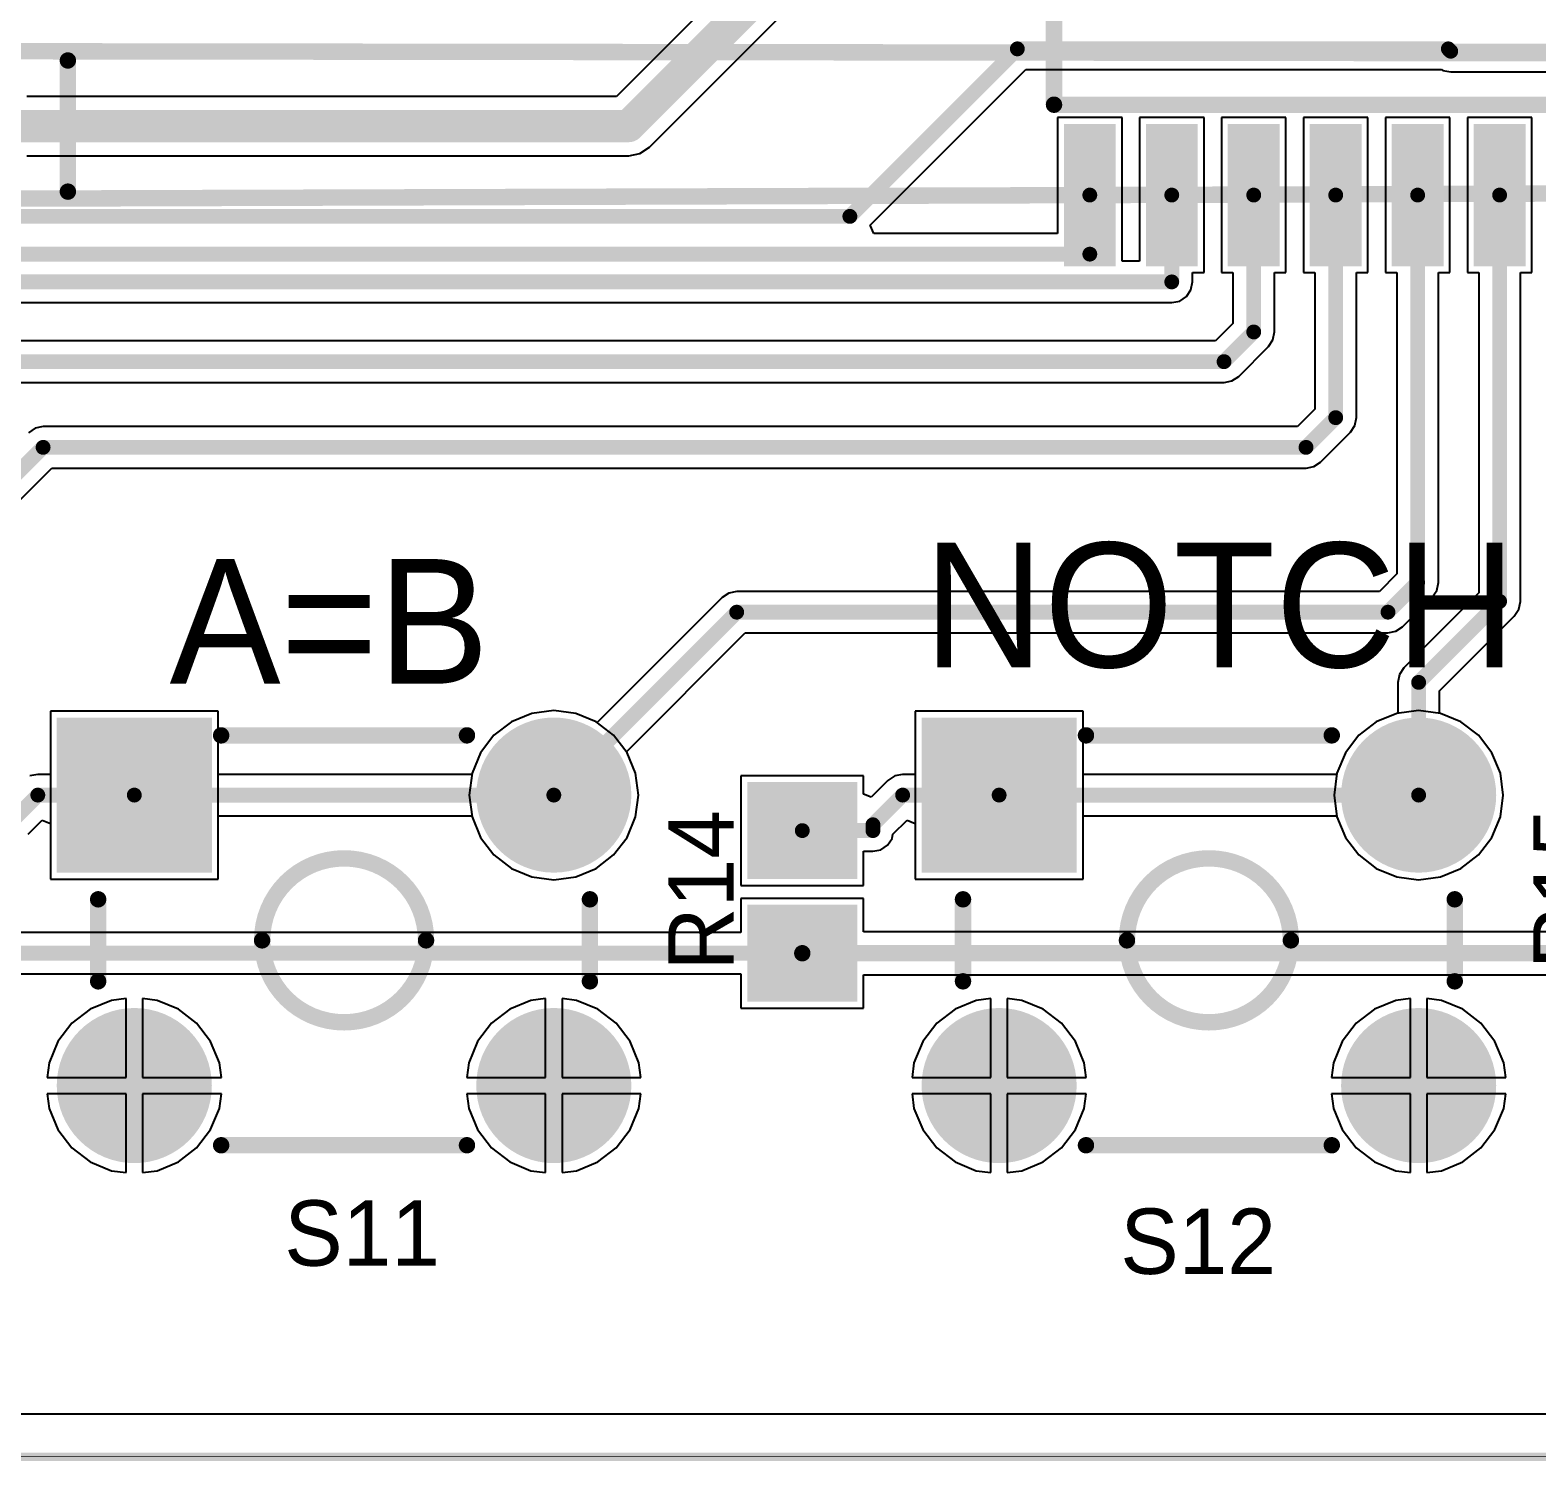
# Model space of a CAD drawing. Header units: millimetres. Extents: x -0.4 to 7.76, y -3.34 to 0.42.
# Drawn here: x 3.158 to 4.077, y -3.037 to -2.164 of the extents above; entities that cross this region are included whole.
import ezdxf

# ---------------------------------------------------------------- set-up
doc = ezdxf.new("R2010")
doc.units = ezdxf.units.MM
doc.header["$MEASUREMENT"] = 0
for name, color, linetype in [('BottomLayer', 5, 'Continuous'), ('BottomOverlay', 54, 'Continuous'), ('BottomPaste', 16, 'Continuous'), ('BottomSolder', 6, 'Continuous'), ('KeepOutLayer', 6, 'Continuous'), ('MultiLayer', 9, 'Continuous'), ('PadHoleLayer', 156, 'Continuous'), ('TopLayer', 1, 'Continuous'), ('TopOverlay', 2, 'Continuous'), ('TopPaste', 8, 'Continuous'), ('TopSolder', 216, 'Continuous')]:
    doc.layers.add(name, color=color, linetype=linetype)

# ---------------------------------------------------------------- blocks, each defined once
blk = doc.blocks.new('LCD_MODULE_3_2_480_320_11')
at = {"layer": 'TopOverlay', "const_width": 0.01}
for points in [[(0.2, -2.04331), (3.26772, -2.04724)], [(1.06299, -2.13), (1.06299, -2.05)], [(-0.03937, -2.1378), (3.54331, -2.12598)]]:
    blk.add_lwpolyline(points, dxfattribs=at)
at = {"layer": 'TopOverlay', "const_width": 0.005}
for points in [[(1.06049, -2.05, 1), (1.06549, -2.05, 1)], [(1.06049, -2.13, 1), (1.06549, -2.13, 1)]]:
    blk.add_lwpolyline(points, format="xyb", close=True, dxfattribs=at)
blk = doc.blocks.new('MCP3008_I_SL_B_19')
at = {"layer": 'BottomLayer'}
for points in [[(-0.14567, 0.16319), (-0.06693, 0.16319), (-0.14567, 0.18681), (-0.06693, 0.18681)], [(0.06693, 0.16319), (0.14567, 0.16319), (0.06693, 0.18681), (0.14567, 0.18681)], [(-0.14567, 0.11319), (-0.06693, 0.11319), (-0.14567, 0.13681), (-0.06693, 0.13681)], [(0.06693, 0.11319), (0.14567, 0.11319), (0.06693, 0.13681), (0.14567, 0.13681)], [(-0.14567, 0.06319), (-0.06693, 0.06319), (-0.14567, 0.08681), (-0.06693, 0.08681)], [(0.06693, 0.06319), (0.14567, 0.06319), (0.06693, 0.08681), (0.14567, 0.08681)], [(-0.14567, 0.01319), (-0.06693, 0.01319), (-0.14567, 0.03681), (-0.06693, 0.03681)], [(0.06693, 0.01319), (0.14567, 0.01319), (0.06693, 0.03681), (0.14567, 0.03681)], [(-0.14567, -0.03681), (-0.06693, -0.03681), (-0.14567, -0.01319), (-0.06693, -0.01319)], [(0.06693, -0.03681), (0.14567, -0.03681), (0.06693, -0.01319), (0.14567, -0.01319)], [(-0.14567, -0.08681), (-0.06693, -0.08681), (-0.14567, -0.06319), (-0.06693, -0.06319)], [(0.06693, -0.08681), (0.14567, -0.08681), (0.06693, -0.06319), (0.14567, -0.06319)], [(-0.14567, -0.13681), (-0.06693, -0.13681), (-0.14567, -0.11319), (-0.06693, -0.11319)], [(0.06693, -0.13681), (0.14567, -0.13681), (0.06693, -0.11319), (0.14567, -0.11319)], [(-0.14567, -0.18681), (-0.06693, -0.18681), (-0.14567, -0.16319), (-0.06693, -0.16319)], [(0.06693, -0.18681), (0.14567, -0.18681), (0.06693, -0.16319), (0.14567, -0.16319)]]:
    blk.add_solid(points, dxfattribs=at)
at = {"layer": 'BottomOverlay', "const_width": 0.01}
for points in [[(-0.05119, 0.19683), (0.05119, 0.19683)], [(-0.05119, 0.19683), (-0.05119, -0.19684)], [(0.05119, 0.19683), (0.05119, -0.19684)], [(-0.05119, -0.19684), (-0.01969, -0.19684)], [(0.01969, -0.19684), (0.05119, -0.19684)]]:
    blk.add_lwpolyline(points, dxfattribs=at)
at = {"layer": 'BottomOverlay', "const_width": 0.005}
for points in [[(-0.05369, 0.19683, 1), (-0.04869, 0.19683, 1)], [(-0.05369, 0.19683, 1), (-0.04869, 0.19683, 1)], [(0.04869, 0.19683, 1), (0.05369, 0.19683, 1)], [(0.04869, 0.19683, 1), (0.05369, 0.19683, 1)], [(-0.05369, -0.19684, 1), (-0.04869, -0.19684, 1)], [(-0.05369, -0.19684, 1), (-0.04869, -0.19684, 1)], [(-0.02219, -0.19684, 1), (-0.01719, -0.19684, 1)], [(-0.02219, -0.19685, 1), (-0.01719, -0.19685, 1)], [(0.01719, -0.19684, 1), (0.02219, -0.19684, 1)], [(0.01719, -0.19685, 1), (0.02219, -0.19685, 1)], [(0.04869, -0.19684, 1), (0.05369, -0.19684, 1)], [(0.04869, -0.19684, 1), (0.05369, -0.19684, 1)]]:
    blk.add_lwpolyline(points, format="xyb", close=True, dxfattribs=at)
at = {"layer": 'BottomOverlay', "const_width": 0.01}
blk.add_lwpolyline([(-0.01969, -0.19685, -1), (0.01969, -0.19685)], format="xyb", dxfattribs=at)
at = {"layer": 'BottomPaste'}
for points in [[(-0.14567, 0.16319), (-0.06693, 0.16319), (-0.14567, 0.18681), (-0.06693, 0.18681)], [(0.06693, 0.16319), (0.14567, 0.16319), (0.06693, 0.18681), (0.14567, 0.18681)], [(-0.14567, 0.11319), (-0.06693, 0.11319), (-0.14567, 0.13681), (-0.06693, 0.13681)], [(0.06693, 0.11319), (0.14567, 0.11319), (0.06693, 0.13681), (0.14567, 0.13681)], [(-0.14567, 0.06319), (-0.06693, 0.06319), (-0.14567, 0.08681), (-0.06693, 0.08681)], [(0.06693, 0.06319), (0.14567, 0.06319), (0.06693, 0.08681), (0.14567, 0.08681)], [(-0.14567, 0.01319), (-0.06693, 0.01319), (-0.14567, 0.03681), (-0.06693, 0.03681)], [(0.06693, 0.01319), (0.14567, 0.01319), (0.06693, 0.03681), (0.14567, 0.03681)], [(-0.14567, -0.03681), (-0.06693, -0.03681), (-0.14567, -0.01319), (-0.06693, -0.01319)], [(0.06693, -0.03681), (0.14567, -0.03681), (0.06693, -0.01319), (0.14567, -0.01319)], [(-0.14567, -0.08681), (-0.06693, -0.08681), (-0.14567, -0.06319), (-0.06693, -0.06319)], [(0.06693, -0.08681), (0.14567, -0.08681), (0.06693, -0.06319), (0.14567, -0.06319)], [(-0.14567, -0.13681), (-0.06693, -0.13681), (-0.14567, -0.11319), (-0.06693, -0.11319)], [(0.06693, -0.13681), (0.14567, -0.13681), (0.06693, -0.11319), (0.14567, -0.11319)], [(-0.14567, -0.18681), (-0.06693, -0.18681), (-0.14567, -0.16319), (-0.06693, -0.16319)], [(0.06693, -0.18681), (0.14567, -0.18681), (0.06693, -0.16319), (0.14567, -0.16319)]]:
    blk.add_solid(points, dxfattribs=at)
at = {"layer": 'BottomSolder'}
for points in [[(-0.14967, 0.15919), (-0.06293, 0.15919), (-0.14967, 0.19081), (-0.06293, 0.19081)], [(0.06293, 0.15919), (0.14967, 0.15919), (0.06293, 0.19081), (0.14967, 0.19081)], [(-0.14967, 0.10919), (-0.06293, 0.10919), (-0.14967, 0.14081), (-0.06293, 0.14081)], [(0.06293, 0.10919), (0.14967, 0.10919), (0.06293, 0.14081), (0.14967, 0.14081)], [(-0.14967, 0.05919), (-0.06293, 0.05919), (-0.14967, 0.09081), (-0.06293, 0.09081)], [(0.06293, 0.05919), (0.14967, 0.05919), (0.06293, 0.09081), (0.14967, 0.09081)], [(-0.14967, 0.00919), (-0.06293, 0.00919), (-0.14967, 0.04081), (-0.06293, 0.04081)], [(0.06293, 0.00919), (0.14967, 0.00919), (0.06293, 0.04081), (0.14967, 0.04081)], [(-0.14967, -0.04081), (-0.06293, -0.04081), (-0.14967, -0.00919), (-0.06293, -0.00919)], [(0.06293, -0.04081), (0.14967, -0.04081), (0.06293, -0.00919), (0.14967, -0.00919)], [(-0.14967, -0.09081), (-0.06293, -0.09081), (-0.14967, -0.05919), (-0.06293, -0.05919)], [(0.06293, -0.09081), (0.14967, -0.09081), (0.06293, -0.05919), (0.14967, -0.05919)], [(-0.14967, -0.14081), (-0.06293, -0.14081), (-0.14967, -0.10919), (-0.06293, -0.10919)], [(0.06293, -0.14081), (0.14967, -0.14081), (0.06293, -0.10919), (0.14967, -0.10919)], [(-0.14967, -0.19081), (-0.06293, -0.19081), (-0.14967, -0.15919), (-0.06293, -0.15919)], [(0.06293, -0.19081), (0.14967, -0.19081), (0.06293, -0.15919), (0.14967, -0.15919)]]:
    blk.add_solid(points, dxfattribs=at)
blk = doc.blocks.new('PTS645SK50LFS_40')
at = {"layer": 'BottomLayer', "const_width": 0.04331}
for points in [[(0.1063, 0.08858, 1), (0.14961, 0.08858, 1)], [(-0.14961, -0.08858, 1), (-0.1063, -0.08858, 1)], [(0.1063, -0.08858, 1), (0.14961, -0.08858, 1)]]:
    blk.add_lwpolyline(points, format="xyb", close=True, dxfattribs=at)
at = {"layer": 'BottomLayer'}
blk.add_solid([(-0.17126, 0.04528), (-0.08465, 0.04528), (-0.17126, 0.13189), (-0.08465, 0.13189)], dxfattribs=at)
at = {"layer": 'BottomSolder', "const_width": 0.04731}
for points in [[(0.1043, 0.08858, 1), (0.15161, 0.08858, 1)], [(-0.15161, -0.08858, 1), (-0.1043, -0.08858, 1)], [(0.1043, -0.08858, 1), (0.15161, -0.08858, 1)]]:
    blk.add_lwpolyline(points, format="xyb", close=True, dxfattribs=at)
at = {"layer": 'BottomSolder'}
blk.add_solid([(-0.17526, 0.04128), (-0.08065, 0.04128), (-0.17526, 0.13589), (-0.08065, 0.13589)], dxfattribs=at)
at = {"layer": 'MultiLayer', "const_width": 0.04331}
for points in [[(0.1063, 0.08858, 1), (0.14961, 0.08858, 1)], [(-0.14961, -0.08858, 1), (-0.1063, -0.08858, 1)], [(0.1063, -0.08858, 1), (0.14961, -0.08858, 1)]]:
    blk.add_lwpolyline(points, format="xyb", close=True, dxfattribs=at)
at = {"layer": 'MultiLayer'}
blk.add_solid([(-0.17126, 0.04528), (-0.08465, 0.04528), (-0.17126, 0.13189), (-0.08465, 0.13189)], dxfattribs=at)
at = {"layer": 'PadHoleLayer', "const_width": 0.01969}
for points in [[(-0.1378, 0.08858, 1), (-0.11811, 0.08858, 1)], [(0.11811, 0.08858, 1), (0.1378, 0.08858, 1)], [(-0.1378, -0.08858, 1), (-0.11811, -0.08858, 1)], [(0.11811, -0.08858, 1), (0.1378, -0.08858, 1)]]:
    blk.add_lwpolyline(points, format="xyb", close=True, dxfattribs=at)
at = {"layer": 'TopLayer', "const_width": 0.04331}
for points in [[(0.1063, 0.08858, 1), (0.14961, 0.08858, 1)], [(-0.14961, -0.08858, 1), (-0.1063, -0.08858, 1)], [(0.1063, -0.08858, 1), (0.14961, -0.08858, 1)]]:
    blk.add_lwpolyline(points, format="xyb", close=True, dxfattribs=at)
at = {"layer": 'TopLayer'}
blk.add_solid([(-0.17126, 0.04528), (-0.08465, 0.04528), (-0.17126, 0.13189), (-0.08465, 0.13189)], dxfattribs=at)
at = {"layer": 'TopOverlay', "const_width": 0.01}
for points in [[(-0.07498, 0.125), (0.07498, 0.125)], [(-0.14999, -0.02501), (-0.14999, 0.02501)], [(0.14999, -0.02501), (0.14999, 0.02501)], [(-0.07498, -0.12498), (0.07498, -0.12498)]]:
    blk.add_lwpolyline(points, dxfattribs=at)
at = {"layer": 'TopOverlay'}
for points, const_width in [([(-0.07748, 0.125, 1), (-0.07248, 0.125, 1)], 0.005), ([(0.07248, 0.125, 1), (0.07748, 0.125, 1)], 0.005), ([(0.05002, -0.00001, 1), (-0.04998, -0.00001, 1)], 0.01), ([(-0.15249, 0.02501, 1), (-0.14749, 0.02501, 1)], 0.005), ([(0.14749, 0.02501, 1), (0.15249, 0.02501, 1)], 0.005), ([(-0.05248, -0.00001, 1), (-0.04748, -0.00001, 1)], 0.005), ([(0.04752, -0.00001, 1), (0.05252, -0.00001, 1)], 0.005), ([(-0.15249, -0.02501, 1), (-0.14749, -0.02501, 1)], 0.005), ([(0.14749, -0.02501, 1), (0.15249, -0.02501, 1)], 0.005), ([(-0.07748, -0.12498, 1), (-0.07248, -0.12498, 1)], 0.005), ([(0.07248, -0.12498, 1), (0.07748, -0.12498, 1)], 0.005)]:
    blk.add_lwpolyline(points, format="xyb", close=True, dxfattribs=dict(at, const_width=const_width))
at = {"layer": 'TopSolder', "const_width": 0.04731}
for points in [[(0.1043, 0.08858, 1), (0.15161, 0.08858, 1)], [(-0.15161, -0.08858, 1), (-0.1043, -0.08858, 1)], [(0.1043, -0.08858, 1), (0.15161, -0.08858, 1)]]:
    blk.add_lwpolyline(points, format="xyb", close=True, dxfattribs=at)
at = {"layer": 'TopSolder'}
blk.add_solid([(-0.17526, 0.04128), (-0.08065, 0.04128), (-0.17526, 0.13589), (-0.08065, 0.13589)], dxfattribs=at)
blk = doc.blocks.new('PTS645SK50LFS_41')
at = {"layer": 'BottomLayer', "const_width": 0.04331}
for points in [[(0.1063, 0.08858, 1), (0.14961, 0.08858, 1)], [(-0.14961, -0.08858, 1), (-0.1063, -0.08858, 1)], [(0.1063, -0.08858, 1), (0.14961, -0.08858, 1)]]:
    blk.add_lwpolyline(points, format="xyb", close=True, dxfattribs=at)
at = {"layer": 'BottomLayer'}
blk.add_solid([(-0.17126, 0.04528), (-0.08465, 0.04528), (-0.17126, 0.13189), (-0.08465, 0.13189)], dxfattribs=at)
at = {"layer": 'BottomSolder', "const_width": 0.04731}
for points in [[(0.1043, 0.08858, 1), (0.15161, 0.08858, 1)], [(-0.15161, -0.08858, 1), (-0.1043, -0.08858, 1)], [(0.1043, -0.08858, 1), (0.15161, -0.08858, 1)]]:
    blk.add_lwpolyline(points, format="xyb", close=True, dxfattribs=at)
at = {"layer": 'BottomSolder'}
blk.add_solid([(-0.17526, 0.04128), (-0.08065, 0.04128), (-0.17526, 0.13589), (-0.08065, 0.13589)], dxfattribs=at)
at = {"layer": 'MultiLayer', "const_width": 0.04331}
for points in [[(0.1063, 0.08858, 1), (0.14961, 0.08858, 1)], [(-0.14961, -0.08858, 1), (-0.1063, -0.08858, 1)], [(0.1063, -0.08858, 1), (0.14961, -0.08858, 1)]]:
    blk.add_lwpolyline(points, format="xyb", close=True, dxfattribs=at)
at = {"layer": 'MultiLayer'}
blk.add_solid([(-0.17126, 0.04528), (-0.08465, 0.04528), (-0.17126, 0.13189), (-0.08465, 0.13189)], dxfattribs=at)
at = {"layer": 'PadHoleLayer', "const_width": 0.01969}
for points in [[(-0.1378, 0.08858, 1), (-0.11811, 0.08858, 1)], [(0.11811, 0.08858, 1), (0.13779, 0.08858, 1)], [(-0.1378, -0.08858, 1), (-0.11811, -0.08858, 1)], [(0.11811, -0.08858, 1), (0.1378, -0.08858, 1)]]:
    blk.add_lwpolyline(points, format="xyb", close=True, dxfattribs=at)
at = {"layer": 'TopLayer', "const_width": 0.04331}
for points in [[(0.1063, 0.08858, 1), (0.14961, 0.08858, 1)], [(-0.14961, -0.08858, 1), (-0.1063, -0.08858, 1)], [(0.1063, -0.08858, 1), (0.14961, -0.08858, 1)]]:
    blk.add_lwpolyline(points, format="xyb", close=True, dxfattribs=at)
at = {"layer": 'TopLayer'}
blk.add_solid([(-0.17126, 0.04528), (-0.08465, 0.04528), (-0.17126, 0.13189), (-0.08465, 0.13189)], dxfattribs=at)
at = {"layer": 'TopOverlay', "const_width": 0.01}
for points in [[(-0.07498, 0.125), (0.07498, 0.125)], [(-0.14999, -0.02501), (-0.14999, 0.02501)], [(0.14999, -0.02501), (0.14999, 0.02501)], [(-0.07498, -0.12498), (0.07498, -0.12498)]]:
    blk.add_lwpolyline(points, dxfattribs=at)
at = {"layer": 'TopOverlay'}
for points, const_width in [([(-0.07748, 0.125, 1), (-0.07248, 0.125, 1)], 0.005), ([(0.07248, 0.125, 1), (0.07748, 0.125, 1)], 0.005), ([(0.05002, -0.00001, 1), (-0.04998, -0.00001, 1)], 0.01), ([(-0.15249, 0.02501, 1), (-0.14749, 0.02501, 1)], 0.005), ([(0.14749, 0.02501, 1), (0.15249, 0.02501, 1)], 0.005), ([(-0.05248, -0.00001, 1), (-0.04748, -0.00001, 1)], 0.005), ([(0.04752, -0.00001, 1), (0.05252, -0.00001, 1)], 0.005), ([(-0.15249, -0.02501, 1), (-0.14749, -0.02501, 1)], 0.005), ([(0.14749, -0.02501, 1), (0.15249, -0.02501, 1)], 0.005), ([(-0.07748, -0.12498, 1), (-0.07248, -0.12498, 1)], 0.005), ([(0.07248, -0.12498, 1), (0.07748, -0.12498, 1)], 0.005)]:
    blk.add_lwpolyline(points, format="xyb", close=True, dxfattribs=dict(at, const_width=const_width))
at = {"layer": 'TopSolder', "const_width": 0.04731}
for points in [[(0.1043, 0.08858, 1), (0.15161, 0.08858, 1)], [(-0.15161, -0.08858, 1), (-0.1043, -0.08858, 1)], [(0.1043, -0.08858, 1), (0.15161, -0.08858, 1)]]:
    blk.add_lwpolyline(points, format="xyb", close=True, dxfattribs=at)
at = {"layer": 'TopSolder'}
blk.add_solid([(-0.17526, 0.04128), (-0.08065, 0.04128), (-0.17526, 0.13589), (-0.08065, 0.13589)], dxfattribs=at)
blk = doc.blocks.new('RES_0805_42')
at = {"layer": 'TopLayer'}
for points in [[(-0.06299, -0.02953), (-0.01181, -0.02953), (-0.06299, 0.02953), (-0.01181, 0.02953)], [(0.01181, -0.02953), (0.06299, -0.02953), (0.01181, 0.02953), (0.06299, 0.02953)]]:
    blk.add_solid(points, dxfattribs=at)
at = {"layer": 'TopPaste'}
for points in [[(-0.06299, -0.02953), (-0.01181, -0.02953), (-0.06299, 0.02953), (-0.01181, 0.02953)], [(0.01181, -0.02953), (0.06299, -0.02953), (0.01181, 0.02953), (0.06299, 0.02953)]]:
    blk.add_solid(points, dxfattribs=at)
at = {"layer": 'TopSolder'}
for points in [[(-0.06699, -0.03353), (-0.00781, -0.03353), (-0.06699, 0.03353), (-0.00781, 0.03353)], [(0.00781, -0.03353), (0.06699, -0.03353), (0.00781, 0.03353), (0.06699, 0.03353)]]:
    blk.add_solid(points, dxfattribs=at)

msp = doc.modelspace()

# ---------------------------------------------------------------- linework, layer by layer
at = {"layer": 'BottomLayer'}
for p, q in [((3.67023, -2.28306), (3.76514, -2.18815)), ((3.76514, -2.18815), (4.0187, -2.18815)), ((4.0187, -2.18815), (4.01944, -2.18865)), ((4.01944, -2.18865), (4.02428, -2.18961)), ((4.02428, -2.18961), (4.54186, -2.18961)), ((3.82379, -2.21744), (3.78442, -2.21744)), ((3.78442, -2.21744), (3.78442, -2.28806)), ((3.82379, -2.30499), (3.82379, -2.21744)), ((3.87379, -2.21744), (3.83442, -2.21744)), ((3.83442, -2.21744), (3.83442, -2.30499)), ((3.87379, -2.31193), (3.87379, -2.21744)), ((3.92379, -2.21744), (3.88442, -2.21744)), ((3.88442, -2.21744), (3.88442, -2.31193)), ((3.92379, -2.31193), (3.92379, -2.21744)), ((3.97379, -2.21744), (3.93442, -2.21744)), ((3.93442, -2.21744), (3.93442, -2.31193)), ((3.97379, -2.31193), (3.97379, -2.21744)), ((4.02379, -2.21744), (3.98442, -2.21744)), ((3.98442, -2.21744), (3.98442, -2.31193)), ((4.02379, -2.31193), (4.02379, -2.21744)), ((4.07379, -2.21744), (4.03442, -2.21744)), ((4.03442, -2.21744), (4.03442, -2.31193)), ((4.07379, -2.31193), (4.07379, -2.21744)), ((3.6723, -2.28806), (3.67023, -2.28306)), ((3.78442, -2.28806), (3.6723, -2.28806)), ((3.83442, -2.30499), (3.82379, -2.30499)), ((3.86675, -2.31764), (3.86675, -2.31193)), ((3.86675, -2.31193), (3.87379, -2.31193)), ((3.88442, -2.31193), (3.89146, -2.31193)), ((3.89146, -2.31193), (3.89146, -2.34295)), ((3.91675, -2.34818), (3.91675, -2.31193)), ((3.91675, -2.31193), (3.92379, -2.31193)), ((3.93442, -2.31193), (3.94146, -2.31193)), ((3.94146, -2.31193), (3.94146, -2.3952)), ((3.96675, -2.40044), (3.96675, -2.31193)), ((3.96675, -2.31193), (3.97379, -2.31193)), ((3.98442, -2.31193), (3.99146, -2.31193)), ((3.99146, -2.31193), (3.99146, -2.49572)), ((4.01675, -2.50096), (4.01675, -2.31193)), ((4.01675, -2.31193), (4.02379, -2.31193)), ((4.03442, -2.31193), (4.04146, -2.31193)), ((4.04146, -2.31193), (4.04146, -2.50724)), ((4.06675, -2.51248), (4.06675, -2.31193)), ((4.06675, -2.31193), (4.07379, -2.31193)), ((3.86305, -2.32658), (3.86579, -2.32248)), ((3.86579, -2.32248), (3.86675, -2.31764)), ((2.43269, -2.33028), (3.85411, -2.33028)), ((3.85411, -2.33028), (3.85895, -2.32932)), ((3.85895, -2.32932), (3.86305, -2.32658)), ((3.89146, -2.34295), (3.88076, -2.35365)), ((3.91579, -2.35302), (3.91675, -2.34818)), ((3.88076, -2.35365), (2.69423, -2.35365)), ((3.89494, -2.37524), (3.91305, -2.35713)), ((3.91305, -2.35713), (3.91579, -2.35302)), ((2.69947, -2.37894), (3.886, -2.37894)), ((3.886, -2.37894), (3.89084, -2.37798)), ((3.89084, -2.37798), (3.89494, -2.37524)), ((3.94146, -2.3952), (3.93076, -2.40591)), ((3.16076, -2.40687), (3.15666, -2.40961)), ((3.1656, -2.40591), (3.16076, -2.40687)), ((3.93076, -2.40591), (3.1656, -2.40591)), ((3.96305, -2.40938), (3.96579, -2.40528)), ((3.96579, -2.40528), (3.96675, -2.40044)), ((3.94494, -2.42749), (3.96305, -2.40938)), ((2.99779, -2.60425), (3.17084, -2.43119)), ((3.17084, -2.43119), (3.936, -2.43119)), ((3.936, -2.43119), (3.94084, -2.43023)), ((3.94084, -2.43023), (3.94494, -2.42749)), ((3.99146, -2.49572), (3.98076, -2.50643)), ((3.58386, -2.50739), (3.57976, -2.51013)), ((3.5887, -2.50643), (3.58386, -2.50739)), ((3.98076, -2.50643), (3.5887, -2.50643)), ((4.04146, -2.50724), (3.99576, -2.55295)), ((4.01305, -2.5099), (4.01579, -2.5058)), ((4.01579, -2.5058), (4.01675, -2.50096)), ((3.57976, -2.51013), (3.50353, -2.58636)), ((3.99494, -2.52801), (4.01305, -2.5099)), ((4.06305, -2.52142), (4.06579, -2.51732)), ((4.06579, -2.51732), (4.06675, -2.51248)), ((4.01735, -2.56713), (4.06305, -2.52142)), ((3.52141, -2.60425), (3.59394, -2.53171)), ((3.59394, -2.53171), (3.986, -2.53171)), ((3.986, -2.53171), (3.99084, -2.53075)), ((3.99084, -2.53075), (3.99494, -2.52801)), ((3.99576, -2.55295), (3.99302, -2.55705)), ((3.99302, -2.55705), (3.99206, -2.56189)), ((3.99206, -2.56189), (3.99206, -2.58067)), ((4.01735, -2.58067), (4.01735, -2.56713)), ((3.27242, -2.57945), (3.17005, -2.57945)), ((3.17005, -2.57945), (3.17005, -2.68181)), ((3.27242, -2.61799), (3.27242, -2.57945)), ((3.46378, -2.58077), (3.45133, -2.58592)), ((3.47714, -2.57901), (3.46378, -2.58077)), ((3.4905, -2.58077), (3.47714, -2.57901)), ((3.50295, -2.58592), (3.4905, -2.58077)), ((3.79998, -2.57945), (3.69761, -2.57945)), ((3.69761, -2.57945), (3.69761, -2.68181)), ((3.79998, -2.61799), (3.79998, -2.57945)), ((3.99134, -2.58077), (3.97889, -2.58592)), ((3.99206, -2.58067), (3.99134, -2.58077)), ((4.01806, -2.58077), (4.01735, -2.58067)), ((4.03051, -2.58592), (4.01806, -2.58077)), ((3.45133, -2.58592), (3.44064, -2.59413)), ((3.50353, -2.58636), (3.50295, -2.58592)), ((3.97889, -2.58592), (3.9682, -2.59413)), ((4.0412, -2.59413), (4.03051, -2.58592)), ((3.44064, -2.59413), (3.43243, -2.60482)), ((3.9682, -2.59413), (3.95999, -2.60482)), ((4.04941, -2.60482), (4.0412, -2.59413)), ((3.43243, -2.60482), (3.42728, -2.61727)), ((3.52185, -2.60482), (3.52141, -2.60425)), ((3.527, -2.61727), (3.52185, -2.60482)), ((3.95999, -2.60482), (3.95484, -2.61727)), ((4.05457, -2.61727), (4.04941, -2.60482)), ((3.42718, -2.61799), (3.27242, -2.61799)), ((3.42728, -2.61727), (3.42718, -2.61799)), ((3.52876, -2.63063), (3.527, -2.61727)), ((3.95474, -2.61799), (3.79998, -2.61799)), ((3.95484, -2.61727), (3.95474, -2.61799)), ((4.05632, -2.63063), (4.05457, -2.61727)), ((3.527, -2.64399), (3.52876, -2.63063)), ((4.05457, -2.64399), (4.05632, -2.63063)), ((3.27242, -2.68181), (3.27242, -2.64327)), ((3.27242, -2.64327), (3.42718, -2.64327)), ((3.42718, -2.64327), (3.42728, -2.64399)), ((3.42728, -2.64399), (3.43243, -2.65644)), ((3.52185, -2.65644), (3.527, -2.64399)), ((3.79998, -2.68181), (3.79998, -2.64327)), ((3.79998, -2.64327), (3.95474, -2.64327)), ((3.95474, -2.64327), (3.95484, -2.64399)), ((3.95484, -2.64399), (3.95999, -2.65644)), ((4.04941, -2.65644), (4.05457, -2.64399)), ((3.43243, -2.65644), (3.44064, -2.66713)), ((3.51364, -2.66713), (3.52185, -2.65644)), ((3.95999, -2.65644), (3.9682, -2.66713)), ((4.0412, -2.66713), (4.04941, -2.65644)), ((3.44064, -2.66713), (3.45133, -2.67534)), ((3.50295, -2.67534), (3.51364, -2.66713)), ((3.9682, -2.66713), (3.97889, -2.67534)), ((4.03051, -2.67534), (4.0412, -2.66713)), ((3.17005, -2.68181), (3.27242, -2.68181)), ((3.45133, -2.67534), (3.46378, -2.68049)), ((3.46378, -2.68049), (3.47714, -2.68225)), ((3.47714, -2.68225), (3.4905, -2.68049)), ((3.4905, -2.68049), (3.50295, -2.67534)), ((3.69761, -2.68181), (3.79998, -2.68181)), ((3.97889, -2.67534), (3.99134, -2.68049)), ((3.99134, -2.68049), (4.0047, -2.68225)), ((4.0047, -2.68225), (4.01806, -2.68049)), ((4.01806, -2.68049), (4.03051, -2.67534)), ((3.20732, -2.75586), (3.19435, -2.76123)), ((3.21623, -2.75469), (3.20732, -2.75586)), ((3.21623, -2.80279), (3.21623, -2.75469)), ((3.23515, -2.75586), (3.22623, -2.75469)), ((3.22623, -2.75469), (3.22623, -2.80279)), ((3.24812, -2.76123), (3.23515, -2.75586)), ((3.46323, -2.75586), (3.45026, -2.76123)), ((3.47215, -2.75469), (3.46323, -2.75586)), ((3.47215, -2.80279), (3.47215, -2.75469)), ((3.49106, -2.75586), (3.48215, -2.75469)), ((3.48215, -2.75469), (3.48215, -2.80279)), ((3.50403, -2.76123), (3.49106, -2.75586)), ((3.73488, -2.75586), (3.72191, -2.76123)), ((3.74379, -2.75469), (3.73488, -2.75586)), ((3.74379, -2.80279), (3.74379, -2.75469)), ((3.76271, -2.75586), (3.75379, -2.75469)), ((3.75379, -2.75469), (3.75379, -2.80279)), ((3.77567, -2.76123), (3.76271, -2.75586)), ((3.99079, -2.75586), (3.97782, -2.76123)), ((3.99971, -2.75469), (3.99079, -2.75586)), ((3.99971, -2.80279), (3.99971, -2.75469)), ((4.01862, -2.75586), (4.00971, -2.75469)), ((4.00971, -2.75469), (4.00971, -2.80279)), ((4.03159, -2.76123), (4.01862, -2.75586)), ((3.19435, -2.76123), (3.18321, -2.76978)), ((3.25925, -2.76978), (3.24812, -2.76123)), ((3.45026, -2.76123), (3.43913, -2.76978)), ((3.51516, -2.76978), (3.50403, -2.76123)), ((3.72191, -2.76123), (3.71077, -2.76978)), ((3.78681, -2.76978), (3.77567, -2.76123)), ((3.97782, -2.76123), (3.96669, -2.76978)), ((4.04272, -2.76978), (4.03159, -2.76123)), ((3.18321, -2.76978), (3.17467, -2.78091)), ((3.2678, -2.78091), (3.25925, -2.76978)), ((3.43913, -2.76978), (3.43058, -2.78091)), ((3.52371, -2.78091), (3.51516, -2.76978)), ((3.71077, -2.76978), (3.70223, -2.78091)), ((3.79535, -2.78091), (3.78681, -2.76978)), ((3.96669, -2.76978), (3.95814, -2.78091)), ((4.05127, -2.78091), (4.04272, -2.76978)), ((3.17467, -2.78091), (3.1693, -2.79388)), ((3.27317, -2.79388), (3.2678, -2.78091)), ((3.43058, -2.78091), (3.42521, -2.79388)), ((3.52908, -2.79388), (3.52371, -2.78091)), ((3.70223, -2.78091), (3.69686, -2.79388)), ((3.80073, -2.79388), (3.79535, -2.78091)), ((3.95814, -2.78091), (3.95277, -2.79388)), ((4.05664, -2.79388), (4.05127, -2.78091)), ((3.1693, -2.79388), (3.16812, -2.80279)), ((3.27434, -2.80279), (3.27317, -2.79388)), ((3.42521, -2.79388), (3.42404, -2.80279)), ((3.53025, -2.80279), (3.52908, -2.79388)), ((3.69686, -2.79388), (3.69568, -2.80279)), ((3.8019, -2.80279), (3.80073, -2.79388)), ((3.95277, -2.79388), (3.9516, -2.80279)), ((4.05781, -2.80279), (4.05664, -2.79388)), ((3.16812, -2.80279), (3.21623, -2.80279)), ((3.22623, -2.80279), (3.27434, -2.80279)), ((3.42404, -2.80279), (3.47215, -2.80279)), ((3.48215, -2.80279), (3.53025, -2.80279)), ((3.69568, -2.80279), (3.74379, -2.80279)), ((3.75379, -2.80279), (3.8019, -2.80279)), ((3.9516, -2.80279), (3.99971, -2.80279)), ((4.00971, -2.80279), (4.05781, -2.80279)), ((3.21623, -2.81279), (3.16812, -2.81279)), ((3.16812, -2.81279), (3.1693, -2.82171)), ((3.1693, -2.82171), (3.17467, -2.83468)), ((3.21623, -2.8609), (3.21623, -2.81279)), ((3.27434, -2.81279), (3.22623, -2.81279)), ((3.22623, -2.81279), (3.22623, -2.8609)), ((3.2678, -2.83468), (3.27317, -2.82171)), ((3.27317, -2.82171), (3.27434, -2.81279)), ((3.47215, -2.81279), (3.42404, -2.81279)), ((3.42404, -2.81279), (3.42521, -2.82171)), ((3.42521, -2.82171), (3.43058, -2.83468)), ((3.47215, -2.8609), (3.47215, -2.81279)), ((3.53025, -2.81279), (3.48215, -2.81279)), ((3.48215, -2.81279), (3.48215, -2.8609)), ((3.52371, -2.83468), (3.52908, -2.82171)), ((3.52908, -2.82171), (3.53025, -2.81279)), ((3.74379, -2.81279), (3.69568, -2.81279)), ((3.69568, -2.81279), (3.69686, -2.82171)), ((3.69686, -2.82171), (3.70223, -2.83468)), ((3.74379, -2.8609), (3.74379, -2.81279)), ((3.8019, -2.81279), (3.75379, -2.81279)), ((3.75379, -2.81279), (3.75379, -2.8609)), ((3.79535, -2.83468), (3.80073, -2.82171)), ((3.80073, -2.82171), (3.8019, -2.81279)), ((3.99971, -2.81279), (3.9516, -2.81279)), ((3.9516, -2.81279), (3.95277, -2.82171)), ((3.95277, -2.82171), (3.95814, -2.83468)), ((3.99971, -2.8609), (3.99971, -2.81279)), ((4.05781, -2.81279), (4.00971, -2.81279)), ((4.00971, -2.81279), (4.00971, -2.8609)), ((4.05127, -2.83468), (4.05664, -2.82171)), ((4.05664, -2.82171), (4.05781, -2.81279)), ((3.17467, -2.83468), (3.18321, -2.84581)), ((3.25925, -2.84581), (3.2678, -2.83468)), ((3.43058, -2.83468), (3.43913, -2.84581)), ((3.51516, -2.84581), (3.52371, -2.83468)), ((3.70223, -2.83468), (3.71077, -2.84581)), ((3.78681, -2.84581), (3.79535, -2.83468)), ((3.95814, -2.83468), (3.96669, -2.84581)), ((4.04272, -2.84581), (4.05127, -2.83468)), ((3.18321, -2.84581), (3.19435, -2.85436)), ((3.24812, -2.85436), (3.25925, -2.84581)), ((3.43913, -2.84581), (3.45026, -2.85436)), ((3.50403, -2.85436), (3.51516, -2.84581)), ((3.71077, -2.84581), (3.72191, -2.85436)), ((3.77567, -2.85436), (3.78681, -2.84581)), ((3.96669, -2.84581), (3.97782, -2.85436)), ((4.03159, -2.85436), (4.04272, -2.84581)), ((3.19435, -2.85436), (3.20732, -2.85973)), ((3.23515, -2.85973), (3.24812, -2.85436)), ((3.45026, -2.85436), (3.46323, -2.85973)), ((3.49106, -2.85973), (3.50403, -2.85436)), ((3.72191, -2.85436), (3.73488, -2.85973)), ((3.76271, -2.85973), (3.77567, -2.85436)), ((3.97782, -2.85436), (3.99079, -2.85973)), ((4.01862, -2.85973), (4.03159, -2.85436)), ((3.20732, -2.85973), (3.21623, -2.8609)), ((3.22623, -2.8609), (3.23515, -2.85973)), ((3.46323, -2.85973), (3.47215, -2.8609)), ((3.48215, -2.8609), (3.49106, -2.85973)), ((3.73488, -2.85973), (3.74379, -2.8609)), ((3.75379, -2.8609), (3.76271, -2.85973)), ((3.99079, -2.85973), (3.99971, -2.8609)), ((4.00971, -2.8609), (4.01862, -2.85973)), ((7.33895, -3.00819), (0.02872, -3.00819))]:
    msp.add_line(p, q, dxfattribs=at)
at = {"layer": 'BottomLayer', "const_width": 0.00906}
for points in [[(3.65773, -2.27768), (3.7599, -2.17551)], [(3.7599, -2.17551), (4.02282, -2.17551)], [(4.02282, -2.17551), (4.02428, -2.17696)], [(4.02428, -2.17696), (4.5471, -2.17696)], [(3.80411, -2.30071), (3.80411, -2.26468)], [(3.85411, -2.31764), (3.85411, -2.26468)], [(3.90411, -2.34818), (3.90411, -2.26468)], [(3.95411, -2.40044), (3.95411, -2.26468)], [(4.00411, -2.50096), (4.00411, -2.26468)], [(4.05411, -2.51248), (4.05411, -2.26468)], [(2.44164, -2.27768), (3.65773, -2.27768)], [(2.44073, -2.30071), (3.80411, -2.30071)], [(2.43269, -2.31764), (3.85411, -2.31764)], [(3.886, -2.36629), (3.90411, -2.34818)], [(2.69423, -2.36629), (3.886, -2.36629)], [(3.936, -2.41855), (3.95411, -2.40044)], [(2.95352, -2.63063), (3.1656, -2.41855)], [(3.1656, -2.41855), (3.936, -2.41855)], [(3.986, -2.51907), (4.00411, -2.50096)], [(4.0047, -2.56189), (4.05411, -2.51248)], [(3.47714, -2.63063), (3.5887, -2.51907)], [(3.5887, -2.51907), (3.986, -2.51907)], [(4.0047, -2.63063), (4.0047, -2.56189)], [(3.22124, -2.63063), (3.47714, -2.63063)], [(3.7488, -2.63063), (4.0047, -2.63063)]]:
    msp.add_lwpolyline(points, dxfattribs=at)
at = {"layer": 'BottomLayer', "const_width": 0.00453}
for points in [[(3.75764, -2.17551, 1), (3.76217, -2.17551, 1)], [(3.75764, -2.17551, 1), (3.76217, -2.17551, 1)], [(4.02056, -2.17551, 1), (4.02508, -2.17551, 1)], [(4.02056, -2.17551, 1), (4.02508, -2.17551, 1)], [(4.02201, -2.17696, 1), (4.02654, -2.17696, 1)], [(4.02201, -2.17696, 1), (4.02654, -2.17696, 1)], [(3.80185, -2.26468, 1), (3.80637, -2.26468, 1)], [(3.85185, -2.26468, 1), (3.85637, -2.26468, 1)], [(3.90185, -2.26468, 1), (3.90637, -2.26468, 1)], [(3.95185, -2.26468, 1), (3.95637, -2.26468, 1)], [(4.00185, -2.26468, 1), (4.00637, -2.26468, 1)], [(4.05185, -2.26468, 1), (4.05637, -2.26468, 1)], [(3.65547, -2.27768, 1), (3.66, -2.27768, 1)], [(3.65547, -2.27768, 1), (3.66, -2.27768, 1)], [(3.80185, -2.30071, 1), (3.80637, -2.30071, 1)], [(3.80185, -2.30071, 1), (3.80637, -2.30071, 1)], [(3.85185, -2.31764, 1), (3.85637, -2.31764, 1)], [(3.85185, -2.31764, 1), (3.85637, -2.31764, 1)], [(3.90185, -2.34818, 1), (3.90637, -2.34818, 1)], [(3.90185, -2.34818, 1), (3.90637, -2.34818, 1)], [(3.88374, -2.36629, 1), (3.88826, -2.36629, 1)], [(3.88374, -2.36629, 1), (3.88826, -2.36629, 1)], [(3.95185, -2.40044, 1), (3.95637, -2.40044, 1)], [(3.95185, -2.40044, 1), (3.95637, -2.40044, 1)], [(3.16334, -2.41855, 1), (3.16786, -2.41855, 1)], [(3.16334, -2.41855, 1), (3.16786, -2.41855, 1)], [(3.93374, -2.41855, 1), (3.93826, -2.41855, 1)], [(3.93374, -2.41855, 1), (3.93826, -2.41855, 1)], [(4.00185, -2.50096, 1), (4.00637, -2.50096, 1)], [(4.00185, -2.50096, 1), (4.00637, -2.50096, 1)], [(4.05185, -2.51248, 1), (4.05637, -2.51248, 1)], [(4.05185, -2.51248, 1), (4.05637, -2.51248, 1)], [(3.58644, -2.51907, 1), (3.59097, -2.51907, 1)], [(3.58644, -2.51907, 1), (3.59097, -2.51907, 1)], [(3.98374, -2.51907, 1), (3.98826, -2.51907, 1)], [(3.98374, -2.51907, 1), (3.98826, -2.51907, 1)], [(4.00244, -2.56189, 1), (4.00697, -2.56189, 1)], [(4.00244, -2.56189, 1), (4.00697, -2.56189, 1)], [(3.21897, -2.63063, 1), (3.2235, -2.63063, 1)], [(3.47488, -2.63063, 1), (3.47941, -2.63063, 1)], [(3.47488, -2.63063, 1), (3.47941, -2.63063, 1)], [(3.74653, -2.63063, 1), (3.75106, -2.63063, 1)], [(4.00244, -2.63063, 1), (4.00697, -2.63063, 1)], [(4.00244, -2.63063, 1), (4.00697, -2.63063, 1)]]:
    msp.add_lwpolyline(points, format="xyb", close=True, dxfattribs=at)
at = {"layer": 'KeepOutLayer'}
for const_width in [0.005, 0.000394]:
    msp.add_lwpolyline([(0.00273, -3.03417), (7.36494, -3.03417)], dxfattribs=dict(at, const_width=const_width))
at = {"layer": 'TopLayer'}
for p, q in [((3.63246, -2.0874), (3.51533, -2.20453)), ((3.53558, -2.23537), (3.67078, -2.10018)), ((3.51533, -2.20453), (3.15562, -2.20453)), ((3.15562, -2.24066), (3.52281, -2.24066)), ((3.52281, -2.24066), (3.52972, -2.23929)), ((3.52972, -2.23929), (3.53558, -2.23537)), ((3.27242, -2.57945), (3.17005, -2.57945)), ((3.17005, -2.57945), (3.17005, -2.61799)), ((3.27242, -2.68181), (3.27242, -2.57945)), ((3.46378, -2.58077), (3.45133, -2.58592)), ((3.47714, -2.57901), (3.46378, -2.58077)), ((3.4905, -2.58077), (3.47714, -2.57901)), ((3.50295, -2.58592), (3.4905, -2.58077)), ((3.79998, -2.57945), (3.69761, -2.57945)), ((3.69761, -2.57945), (3.69761, -2.61799)), ((3.79998, -2.68181), (3.79998, -2.57945)), ((3.99134, -2.58077), (3.97889, -2.58592)), ((4.0047, -2.57901), (3.99134, -2.58077)), ((4.01806, -2.58077), (4.0047, -2.57901)), ((4.03051, -2.58592), (4.01806, -2.58077)), ((3.45133, -2.58592), (3.44064, -2.59413)), ((3.51364, -2.59413), (3.50295, -2.58592)), ((3.97889, -2.58592), (3.9682, -2.59413)), ((4.0412, -2.59413), (4.03051, -2.58592)), ((3.44064, -2.59413), (3.43243, -2.60482)), ((3.52185, -2.60482), (3.51364, -2.59413)), ((3.9682, -2.59413), (3.95999, -2.60482)), ((4.04941, -2.60482), (4.0412, -2.59413)), ((3.43243, -2.60482), (3.42728, -2.61727)), ((3.527, -2.61727), (3.52185, -2.60482)), ((3.95999, -2.60482), (3.95484, -2.61727)), ((4.05457, -2.61727), (4.04941, -2.60482)), ((3.16238, -2.61799), (3.15754, -2.61895)), ((3.17005, -2.61799), (3.16238, -2.61799)), ((3.42728, -2.61727), (3.42552, -2.63063)), ((3.52876, -2.63063), (3.527, -2.61727)), ((3.66612, -2.61882), (3.59132, -2.61882)), ((3.59132, -2.61882), (3.59132, -2.68575)), ((3.66612, -2.63003), (3.66612, -2.61882)), ((3.6851, -2.61895), (3.681, -2.62169)), ((3.68994, -2.61799), (3.6851, -2.61895)), ((3.69761, -2.61799), (3.68994, -2.61799)), ((3.95484, -2.61727), (3.95308, -2.63063)), ((4.05632, -2.63063), (4.05457, -2.61727)), ((3.681, -2.62169), (3.67074, -2.63195)), ((3.42552, -2.63063), (3.42728, -2.64399)), ((3.527, -2.64399), (3.52876, -2.63063)), ((3.67074, -2.63195), (3.66612, -2.63003)), ((3.95308, -2.63063), (3.95484, -2.64399)), ((4.05457, -2.64399), (4.05632, -2.63063)), ((3.15649, -2.6544), (3.16505, -2.64584)), ((3.16505, -2.64584), (3.17005, -2.64791)), ((3.42728, -2.64399), (3.43243, -2.65644)), ((3.52185, -2.65644), (3.527, -2.64399)), ((3.68405, -2.6544), (3.69261, -2.64584)), ((3.69261, -2.64584), (3.69761, -2.64791)), ((3.95484, -2.64399), (3.95999, -2.65644)), ((4.04941, -2.65644), (4.05457, -2.64399)), ((3.17005, -2.64791), (3.17005, -2.68181)), ((3.68351, -2.65712), (3.68405, -2.6544)), ((3.69761, -2.64791), (3.69761, -2.68181)), ((3.43243, -2.65644), (3.44064, -2.66713)), ((3.51364, -2.66713), (3.52185, -2.65644)), ((3.66612, -2.68575), (3.66612, -2.66493)), ((3.66612, -2.66493), (3.67183, -2.66493)), ((3.67183, -2.66493), (3.67667, -2.66397)), ((3.67667, -2.66397), (3.68077, -2.66123)), ((3.68077, -2.66123), (3.68351, -2.65712)), ((3.95999, -2.65644), (3.9682, -2.66713)), ((4.0412, -2.66713), (4.04941, -2.65644)), ((3.44064, -2.66713), (3.45133, -2.67534)), ((3.50295, -2.67534), (3.51364, -2.66713)), ((3.9682, -2.66713), (3.97889, -2.67534)), ((4.03051, -2.67534), (4.0412, -2.66713)), ((3.17005, -2.68181), (3.27242, -2.68181)), ((3.45133, -2.67534), (3.46378, -2.68049)), ((3.46378, -2.68049), (3.47714, -2.68225)), ((3.47714, -2.68225), (3.4905, -2.68049)), ((3.4905, -2.68049), (3.50295, -2.67534)), ((3.69761, -2.68181), (3.79998, -2.68181)), ((3.97889, -2.67534), (3.99134, -2.68049)), ((3.99134, -2.68049), (4.0047, -2.68225)), ((4.0047, -2.68225), (4.01806, -2.68049)), ((4.01806, -2.68049), (4.03051, -2.67534)), ((3.59132, -2.68575), (3.66612, -2.68575)), ((3.66612, -2.69362), (3.59132, -2.69362)), ((3.59132, -2.69362), (3.59132, -2.71444)), ((3.66612, -2.71396), (3.66612, -2.69362)), ((3.59132, -2.71444), (3.13856, -2.71444)), ((4.11887, -2.71396), (3.66612, -2.71396)), ((3.13856, -2.73973), (3.59132, -2.73973)), ((3.59132, -2.73973), (3.59132, -2.76055)), ((3.66612, -2.76055), (3.66612, -2.74021)), ((3.66612, -2.74021), (4.11887, -2.74021)), ((3.20732, -2.75586), (3.19435, -2.76123)), ((3.21623, -2.75469), (3.20732, -2.75586)), ((3.21623, -2.80279), (3.21623, -2.75469)), ((3.23515, -2.75586), (3.22623, -2.75469)), ((3.22623, -2.75469), (3.22623, -2.80279)), ((3.24812, -2.76123), (3.23515, -2.75586)), ((3.46323, -2.75586), (3.45026, -2.76123)), ((3.47215, -2.75469), (3.46323, -2.75586)), ((3.47215, -2.80279), (3.47215, -2.75469)), ((3.49106, -2.75586), (3.48215, -2.75469)), ((3.48215, -2.75469), (3.48215, -2.80279)), ((3.50403, -2.76123), (3.49106, -2.75586)), ((3.73488, -2.75586), (3.72191, -2.76123)), ((3.74379, -2.75469), (3.73488, -2.75586)), ((3.74379, -2.80279), (3.74379, -2.75469)), ((3.76271, -2.75586), (3.75379, -2.75469)), ((3.75379, -2.75469), (3.75379, -2.80279)), ((3.77567, -2.76123), (3.76271, -2.75586)), ((3.99079, -2.75586), (3.97782, -2.76123)), ((3.99971, -2.75469), (3.99079, -2.75586)), ((3.99971, -2.80279), (3.99971, -2.75469)), ((4.01862, -2.75586), (4.00971, -2.75469)), ((4.00971, -2.75469), (4.00971, -2.80279)), ((4.03159, -2.76123), (4.01862, -2.75586)), ((3.19435, -2.76123), (3.18321, -2.76978)), ((3.25925, -2.76978), (3.24812, -2.76123)), ((3.45026, -2.76123), (3.43913, -2.76978)), ((3.51516, -2.76978), (3.50403, -2.76123)), ((3.59132, -2.76055), (3.66612, -2.76055)), ((3.72191, -2.76123), (3.71077, -2.76978)), ((3.78681, -2.76978), (3.77567, -2.76123)), ((3.97782, -2.76123), (3.96669, -2.76978)), ((4.04272, -2.76978), (4.03159, -2.76123)), ((3.18321, -2.76978), (3.17467, -2.78091)), ((3.2678, -2.78091), (3.25925, -2.76978)), ((3.43913, -2.76978), (3.43058, -2.78091)), ((3.52371, -2.78091), (3.51516, -2.76978)), ((3.71077, -2.76978), (3.70223, -2.78091)), ((3.79535, -2.78091), (3.78681, -2.76978)), ((3.96669, -2.76978), (3.95814, -2.78091)), ((4.05127, -2.78091), (4.04272, -2.76978)), ((3.17467, -2.78091), (3.1693, -2.79388)), ((3.27317, -2.79388), (3.2678, -2.78091)), ((3.43058, -2.78091), (3.42521, -2.79388)), ((3.52908, -2.79388), (3.52371, -2.78091)), ((3.70223, -2.78091), (3.69686, -2.79388)), ((3.80073, -2.79388), (3.79535, -2.78091)), ((3.95814, -2.78091), (3.95277, -2.79388)), ((4.05664, -2.79388), (4.05127, -2.78091)), ((3.1693, -2.79388), (3.16812, -2.80279)), ((3.27434, -2.80279), (3.27317, -2.79388)), ((3.42521, -2.79388), (3.42404, -2.80279)), ((3.53025, -2.80279), (3.52908, -2.79388)), ((3.69686, -2.79388), (3.69568, -2.80279)), ((3.8019, -2.80279), (3.80073, -2.79388)), ((3.95277, -2.79388), (3.9516, -2.80279)), ((4.05781, -2.80279), (4.05664, -2.79388)), ((3.16812, -2.80279), (3.21623, -2.80279)), ((3.22623, -2.80279), (3.27434, -2.80279)), ((3.42404, -2.80279), (3.47215, -2.80279)), ((3.48215, -2.80279), (3.53025, -2.80279)), ((3.69568, -2.80279), (3.74379, -2.80279)), ((3.75379, -2.80279), (3.8019, -2.80279)), ((3.9516, -2.80279), (3.99971, -2.80279)), ((4.00971, -2.80279), (4.05781, -2.80279)), ((3.21623, -2.81279), (3.16812, -2.81279)), ((3.16812, -2.81279), (3.1693, -2.82171)), ((3.1693, -2.82171), (3.17467, -2.83468)), ((3.21623, -2.8609), (3.21623, -2.81279)), ((3.27434, -2.81279), (3.22623, -2.81279)), ((3.22623, -2.81279), (3.22623, -2.8609)), ((3.2678, -2.83468), (3.27317, -2.82171)), ((3.27317, -2.82171), (3.27434, -2.81279)), ((3.47215, -2.81279), (3.42404, -2.81279)), ((3.42404, -2.81279), (3.42521, -2.82171)), ((3.42521, -2.82171), (3.43058, -2.83468)), ((3.47215, -2.8609), (3.47215, -2.81279)), ((3.53025, -2.81279), (3.48215, -2.81279)), ((3.48215, -2.81279), (3.48215, -2.8609)), ((3.52371, -2.83468), (3.52908, -2.82171)), ((3.52908, -2.82171), (3.53025, -2.81279)), ((3.74379, -2.81279), (3.69568, -2.81279)), ((3.69568, -2.81279), (3.69686, -2.82171)), ((3.69686, -2.82171), (3.70223, -2.83468)), ((3.74379, -2.8609), (3.74379, -2.81279)), ((3.8019, -2.81279), (3.75379, -2.81279)), ((3.75379, -2.81279), (3.75379, -2.8609)), ((3.79535, -2.83468), (3.80073, -2.82171)), ((3.80073, -2.82171), (3.8019, -2.81279)), ((3.99971, -2.81279), (3.9516, -2.81279)), ((3.9516, -2.81279), (3.95277, -2.82171)), ((3.95277, -2.82171), (3.95814, -2.83468)), ((3.99971, -2.8609), (3.99971, -2.81279)), ((4.05781, -2.81279), (4.00971, -2.81279)), ((4.00971, -2.81279), (4.00971, -2.8609)), ((4.05127, -2.83468), (4.05664, -2.82171)), ((4.05664, -2.82171), (4.05781, -2.81279)), ((3.17467, -2.83468), (3.18321, -2.84581)), ((3.25925, -2.84581), (3.2678, -2.83468)), ((3.43058, -2.83468), (3.43913, -2.84581)), ((3.51516, -2.84581), (3.52371, -2.83468)), ((3.70223, -2.83468), (3.71077, -2.84581)), ((3.78681, -2.84581), (3.79535, -2.83468)), ((3.95814, -2.83468), (3.96669, -2.84581)), ((4.04272, -2.84581), (4.05127, -2.83468)), ((3.18321, -2.84581), (3.19435, -2.85436)), ((3.24812, -2.85436), (3.25925, -2.84581)), ((3.43913, -2.84581), (3.45026, -2.85436)), ((3.50403, -2.85436), (3.51516, -2.84581)), ((3.71077, -2.84581), (3.72191, -2.85436)), ((3.77567, -2.85436), (3.78681, -2.84581)), ((3.96669, -2.84581), (3.97782, -2.85436)), ((4.03159, -2.85436), (4.04272, -2.84581)), ((3.19435, -2.85436), (3.20732, -2.85973)), ((3.23515, -2.85973), (3.24812, -2.85436)), ((3.45026, -2.85436), (3.46323, -2.85973)), ((3.49106, -2.85973), (3.50403, -2.85436)), ((3.72191, -2.85436), (3.73488, -2.85973)), ((3.76271, -2.85973), (3.77567, -2.85436)), ((3.97782, -2.85436), (3.99079, -2.85973)), ((4.01862, -2.85973), (4.03159, -2.85436)), ((3.20732, -2.85973), (3.21623, -2.8609)), ((3.22623, -2.8609), (3.23515, -2.85973)), ((3.46323, -2.85973), (3.47215, -2.8609)), ((3.48215, -2.8609), (3.49106, -2.85973)), ((3.73488, -2.85973), (3.74379, -2.8609)), ((3.75379, -2.8609), (3.76271, -2.85973)), ((3.99079, -2.85973), (3.99971, -2.8609)), ((4.00971, -2.8609), (4.01862, -2.85973)), ((7.2337, -3.00819), (0.02872, -3.00819))]:
    msp.add_line(p, q, dxfattribs=at)
for points, const_width in [([(3.52281, -2.2226), (3.65801, -2.0874)], 0.01969), ([(3.12265, -2.2226), (3.52281, -2.2226)], 0.01969), ([(3.14427, -2.64874), (3.16238, -2.63063)], 0.00906), ([(3.16238, -2.63063), (3.22124, -2.63063)], 0.00906), ([(3.67183, -2.64874), (3.68994, -2.63063)], 0.00906), ([(3.68994, -2.63063), (3.7488, -2.63063)], 0.00906), ([(3.67183, -2.65228), (3.67183, -2.64874)], 0.00906), ([(3.62872, -2.65228), (3.67183, -2.65228)], 0.00906), ([(3.10116, -2.72709), (3.62872, -2.72709)], 0.00906), ([(3.62872, -2.72709), (4.15628, -2.72709)], 0.01)]:
    msp.add_lwpolyline(points, dxfattribs=dict(at, const_width=const_width))
for points, const_width in [([(3.51789, -2.2226, 1), (3.52773, -2.2226, 1)], 0.00984), ([(3.51789, -2.2226, 1), (3.52773, -2.2226, 1)], 0.00984), ([(3.16011, -2.63063, 1), (3.16464, -2.63063, 1)], 0.00453), ([(3.16011, -2.63063, 1), (3.16464, -2.63063, 1)], 0.00453), ([(3.21897, -2.63063, 1), (3.2235, -2.63063, 1)], 0.00453), ([(3.68767, -2.63063, 1), (3.6922, -2.63063, 1)], 0.00453), ([(3.68767, -2.63063, 1), (3.6922, -2.63063, 1)], 0.00453), ([(3.74653, -2.63063, 1), (3.75106, -2.63063, 1)], 0.00453), ([(3.66956, -2.64874, 1), (3.67409, -2.64874, 1)], 0.00453), ([(3.66956, -2.64874, 1), (3.67409, -2.64874, 1)], 0.00453), ([(3.62645, -2.65228, 1), (3.63098, -2.65228, 1)], 0.00453), ([(3.66956, -2.65228, 1), (3.67409, -2.65228, 1)], 0.00453), ([(3.66956, -2.65228, 1), (3.67409, -2.65228, 1)], 0.00453), ([(3.62622, -2.72709, 1), (3.63122, -2.72709, 1)], 0.005), ([(3.62645, -2.72709, 1), (3.63098, -2.72709, 1)], 0.00453)]:
    msp.add_lwpolyline(points, format="xyb", close=True, dxfattribs=dict(at, const_width=const_width))

# ---------------------------------------------------------------- block references
for name, p in [('LCD_MODULE_3_2_480_320_11', (2.11773, -0.1326)), ('PTS645SK50LFS_41', (3.34919, -2.71921)), ('PTS645SK50LFS_40', (3.87675, -2.71921))]:
    msp.add_blockref(name, p)
for name, p, rotation in [('MCP3008_I_SL_B_19', (3.97911, -2.15839), 90), ('RES_0805_42', (3.62872, -2.68969), 270)]:
    msp.add_blockref(name, p, dxfattribs=dict(rotation=rotation))

# ---------------------------------------------------------------- texts
at = {"layer": 'TopOverlay'}
for s, height, p in [('NOTCH', 0.076, (3.70273, -2.55268)), ('A=B', 0.076, (3.24273, -2.56268)), ('S11', 0.039894, (3.31273, -2.91768)), ('S12', 0.039894, (3.82273, -2.92268))]:
    msp.add_text(s, height=height, dxfattribs=at).set_placement(p)
for s, p in [('R14', (3.58692, -2.73767)), ('R15', (4.11448, -2.73672))]:
    msp.add_text(s, height=0.039894, rotation=90, dxfattribs=at).set_placement(p)

doc.saveas('drawing.dxf')
